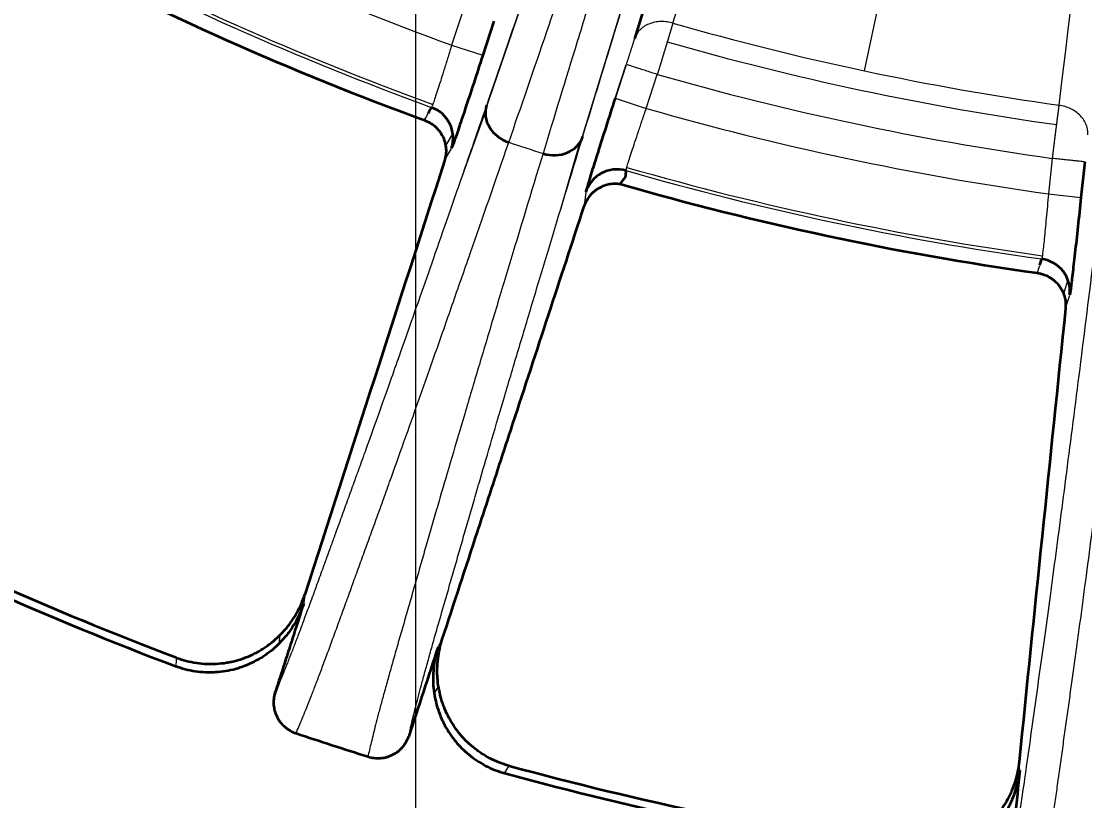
# Model space of a CAD drawing. Header units: millimetres. Extents: x 261 to 3841, y 268 to 4746.
# Drawn here: x 392.56 to 408.88, y 422.15 to 434.11 of the extents above; entities that cross this region are included whole.
import ezdxf
from ezdxf.lldxf.tags import DXFTag

# ---------------------------------------------------------------- set-up
doc = ezdxf.new("R2010")
doc.units = ezdxf.units.MM
doc.layers.add('20', color=7, linetype='Continuous', true_color=0xffffff)
doc.layers.add('dim', color=82, linetype='Continuous', lineweight=5)
doc.styles.add('TXT', font='txt.shx', dxfattribs={"bigfont": 'gbcbig.shx'})
tags = doc.linetypes.add('DASHED', pattern=[25.72, 12.86, -12.86]).pattern_tags.tags
tags[6:7] = [DXFTag(74, 4), DXFTag(75, 0), DXFTag(340, '0'), DXFTag(46, 0.0), DXFTag(50, 0.0), DXFTag(44, 0.0), DXFTag(45, 0.0)]
tags[4:5] = [DXFTag(74, 4), DXFTag(75, 0), DXFTag(340, '0'), DXFTag(46, 0.0), DXFTag(50, 0.0), DXFTag(44, 0.0), DXFTag(45, 0.0)]
doc.dimstyles.new('2-2', dxfattribs={"dimscale": 2, "dimtxt": 2.5, "dimasz": 2, "dimexe": 0.5, "dimexo": 0.5, "dimgap": 0.66, "dimtad": 0, "dimzin": 9, "dimdsep": 46, "dimtxsty": 'TXT', "dimblk": 'CLOSEDBLANK', "dimcen": 0.1, "dimclrd": 256, "dimclre": 256, "dimclrt": 7, "dimazin": 2, "dimtfac": 1, "dimtofl": 0, "dimtmove": 0, "dimatfit": 0, "dimldrblk": 'CLOSEDBLANK', "dimfxl": 0, "dimlwd": 0, "dimlwe": 0, "dimarcsym": 0})

# ---------------------------------------------------------------- blocks, each defined once
blk = doc.blocks.new('*D40')
at = {"layer": 'DEFPOINTS', "color": 0, "lineweight": 18, "transparency": 16777216}
for p in [(398.609, 461.191), (414.609, 446.191), (398.609, 391.941)]:
    blk.add_point(p, dxfattribs=at)
at = {"layer": 'dim', "lineweight": 0, "transparency": 16777216}
blk.add_line((398.609, 460.191), (398.609, 391.941), dxfattribs=at)
at = {"layer": 'dim', "color": 7, "lineweight": 18, "transparency": 16777216, "insert": (398.609, 387.608), "char_height": 5, "attachment_point": 5, "rotation": 90, "style": 'TXT'}
blk.add_mtext('16', dxfattribs=at)
blk = doc.blocks.new('_ClosedBlank')
at = {"color": 0, "linetype": 'ByBlock', "lineweight": -2}
for p, q in [((-1, 0.1667), (0, 0)), ((-1, 0.1667), (-1, -0.1667)), ((0, 0), (-1, -0.1667))]:
    blk.add_line(p, q, dxfattribs=at)

msp = doc.modelspace()

# ---------------------------------------------------------------- linework, layer by layer
at = {"layer": '20', "color": 7, "linetype": 'Continuous', "lineweight": 13}
for p, q in [((405.502, 433.348), (408.188, 445.985)), ((399.685, 432.746), (400.895, 436.272)), ((402.24, 435.835), (401.146, 432.271)), ((399.334, 434.264), (399.164, 433.743)), ((399.164, 433.743), (399.642, 433.588)), ((401.677, 432.932), (401.843, 433.444)), ((401.68, 432.926), (401.849, 433.447)), ((402.153, 432.772), (402.322, 433.293)), ((401.675, 432.927), (402.153, 432.772)), ((399.684, 432.732), (399.326, 431.74)), ((399.182, 432.39), (399.072, 432.196)), ((400.845, 431.247), (401.139, 432.259)), ((399.057, 431.972), (399.16, 432.156)), ((408.385, 432.004), (408.327, 431.46)), ((401.224, 431.486), (401.199, 431.276)), ((408.327, 431.46), (408.827, 431.407)), ((408.625, 430.14), (408.559, 429.928)), ((408.59, 429.705), (408.653, 429.906)), ((396.515, 424.559), (396.531, 424.69)), ((396.549, 424.031), (396.431, 423.703)), ((398.898, 423.786), (398.962, 423.901))]:
    msp.add_line(p, q, dxfattribs=at)
at = {"layer": '20', "color": 7, "linetype": 'Continuous', "lineweight": 35}
for p, q in [((399.812, 434.109), (399.642, 433.588)), ((408.884, 431.952), (408.827, 431.407))]:
    msp.add_line(p, q, dxfattribs=at)
at = {"layer": '20', "color": 7, "linetype": 'DASHED', "lineweight": 13}
for radius in [60.992, 60.991]:
    msp.add_circle((414.609, 476.191), radius, dxfattribs=at)
at = {"layer": '20', "color": 7, "linetype": 'Continuous', "lineweight": 13}
for radius in [60.489, 59.774, 59.271]:
    msp.add_circle((414.609, 476.191), radius, dxfattribs=at)
at = {"layer": '20', "color": 7, "linetype": 'Continuous', "lineweight": 35}
msp.add_circle((414.609, 476.191), 59.271, dxfattribs=at)
at = {"layer": '20', "color": 7, "linetype": 'Continuous', "lineweight": 13}
for radius, start, end in [(45.17, 241.9934, 250.0066), (46.123, 241.9455, 250.0545), (46.173, 241.9475, 250.0525), (43.799, 254.0337, 261.9663), (44.1, 254.0286, 261.9711), (44.622, 254.0179, 261.9821), (45.17, 253.9934, 262.0066), (46.291, 251.6576, 252.3423), (46.173, 253.9475, 262.0525), (46.123, 253.9455, 262.0545)]:
    msp.add_arc((414.609, 476.191), radius, start, end, dxfattribs=at)
at = {"layer": '20', "color": 7, "linetype": 'Continuous', "lineweight": 35}
for radius, start, end in [(46.395, 241.9073, 250.0075), (46.395, 253.9073, 262.0075), (55.453, 242.774, 249.226), (55.582, 242.7401, 249.2599), (60.978, 239.78793, 254.26236), (55.927, 251.4048, 252.5951), (55.582, 254.7401, 261.2599), (55.453, 254.774, 261.226)]:
    msp.add_arc((414.609, 476.191), radius, start, end, dxfattribs=at)
for centre, major_axis, ratio, start_param, end_param in [((398.685, 432.316), (0.438, -0.246), 0.998592, 0.198743, 1.735037), ((400.178, 432.666), (0.475, -0.164), 0.869513, 3.162797, 4.723083), ((400.7, 432.497), (-0.481, 0.146), 0.869513, 1.56011, 3.120388), ((401.702, 431.335), (0.499, -0.058), 0.998592, 1.406579, 2.94291), ((408.155, 429.964), (0.48, -0.15), 0.998592, 0.198743, 1.735037)]:
    msp.add_ellipse(centre, major_axis=major_axis, ratio=ratio, start_param=start_param, end_param=end_param, dxfattribs=at)
for points in [[(405.899, 446.579), (404.589, 442.333), (403.28, 438.087), (401.97, 433.841)], [(398.807, 432.699), (398.823, 432.729), (398.84, 432.758), (398.856, 432.787)], [(399.055, 431.968), (398.333, 429.73), (397.618, 427.511), (396.91, 425.312)], [(401.829, 431.718), (401.802, 431.683), (401.775, 431.648), (401.748, 431.613)], [(401.841, 431.818), (401.837, 431.784), (401.833, 431.751), (401.829, 431.718)], [(408.194, 430.364), (408.204, 430.397), (408.214, 430.429), (408.224, 430.461)], [(408.589, 429.701), (408.348, 427.361), (408.11, 425.042), (407.876, 422.744)], [(396.895, 425.181), (396.843, 425.019), (396.791, 424.858), (396.739, 424.697)], [(398.956, 424.511), (398.806, 424.051), (398.655, 423.593), (398.505, 423.135)], [(407.887, 422.613), (407.838, 422.131), (407.789, 421.651), (407.741, 421.172)]]:
    msp.add_open_spline(points, degree=3, dxfattribs=at)
at = {"layer": '20', "color": 7, "linetype": 'Continuous', "lineweight": 13}
for points in [[(402.561, 434.081), (403.829, 438.195), (405.097, 442.31), (406.365, 446.425)], [(410.033, 445.646), (409.518, 441.371), (409.002, 437.096), (408.487, 432.821)], [(398.749, 432.596), (398.767, 432.629), (398.786, 432.662), (398.804, 432.695)], [(408.159, 430.251), (408.17, 430.287), (408.182, 430.323), (408.193, 430.36)], [(394.94, 424.337), (394.935, 424.297), (394.93, 424.256), (394.926, 424.215)], [(399.982, 422.573), (400.002, 422.608), (400.022, 422.644), (400.042, 422.679)]]:
    msp.add_open_spline(points, degree=3, dxfattribs=at)
for points, knots in [([(400.908, 436.339), (400.693, 435.709), (400.274, 434.485), (399.888, 433.363), (399.702, 432.826)], [0, 0, 0, 0, 0.50011, 1, 1, 1, 1]), ([(400.041, 432.251), (400.228, 432.794), (400.424, 433.361), (400.728, 434.249), (400.832, 434.551), (400.99, 435.013), (401.043, 435.169), (401.15, 435.481), (401.203, 435.637), (401.257, 435.793)], [0, 0, 0, 0, 0.500626, 0.500626, 0.750939, 0.750939, 0.876095, 0.876095, 1, 1, 1, 1]), ([(401.179, 432.346), (401.345, 432.89), (401.692, 434.025), (402.072, 435.261), (402.268, 435.896)], [0, 0, 0, 0, 0.49989, 1, 1, 1, 1]), ([(401.666, 435.661), (401.617, 435.502), (401.568, 435.345), (401.471, 435.03), (401.423, 434.872), (401.279, 434.405), (401.185, 434.1), (400.91, 433.203), (400.734, 432.63), (400.567, 432.08)], [0, 0, 0, 0, 0.123905, 0.123905, 0.249061, 0.249061, 0.499374, 0.499374, 1, 1, 1, 1]), ([(402.561, 434.081), (402.532, 434.089), (402.503, 434.095), (402.442, 434.104), (402.41, 434.106), (402.346, 434.104), (402.314, 434.101), (402.252, 434.088), (402.222, 434.079), (402.164, 434.056), (402.138, 434.042), (402.089, 434.009), (402.067, 433.99), (402.029, 433.951), (402.013, 433.929), (401.988, 433.887), (401.978, 433.866), (401.971, 433.845)], [0, 0, 0, 0, 0.126107, 0.126107, 0.252215, 0.252215, 0.378322, 0.378322, 0.504429, 0.504429, 0.630537, 0.630537, 0.756644, 0.756644, 0.882752, 0.882752, 1, 1, 1, 1]), ([(402.561, 434.081), (402.56, 434.079), (402.559, 434.075), (402.557, 434.069), (402.555, 434.062), (402.553, 434.056), (402.551, 434.05), (402.549, 434.043), (402.547, 434.036), (402.545, 434.03), (402.543, 434.023), (402.541, 434.016), (402.539, 434.008), (402.537, 434.001), (402.535, 433.994), (402.532, 433.986), (402.53, 433.978), (402.528, 433.971), (402.525, 433.963), (402.523, 433.954), (402.52, 433.946), (402.518, 433.938), (402.515, 433.929), (402.513, 433.921), (402.51, 433.912), (402.507, 433.903), (402.505, 433.894), (402.502, 433.885), (402.499, 433.876), (402.496, 433.866), (402.493, 433.857), (402.491, 433.847), (402.488, 433.837), (402.485, 433.827), (402.482, 433.817), (402.478, 433.807), (402.475, 433.797), (402.472, 433.786), (402.469, 433.776), (402.466, 433.765), (402.463, 433.754), (402.459, 433.744), (402.456, 433.732), (402.453, 433.721), (402.449, 433.71), (402.446, 433.699), (402.442, 433.687), (402.439, 433.675), (402.435, 433.664), (402.431, 433.652), (402.428, 433.64), (402.424, 433.628), (402.42, 433.615), (402.417, 433.603), (402.413, 433.591), (402.409, 433.578), (402.405, 433.565), (402.401, 433.553), (402.397, 433.54), (402.394, 433.527), (402.39, 433.514), (402.386, 433.5), (402.382, 433.487), (402.377, 433.474), (402.373, 433.46), (402.369, 433.447), (402.365, 433.433), (402.361, 433.42), (402.357, 433.406), (402.353, 433.392), (402.348, 433.378), (402.344, 433.364), (402.34, 433.35), (402.335, 433.336), (402.331, 433.322), (402.327, 433.307), (402.324, 433.298), (402.322, 433.293)], [0, 0, 0, 0, 0.011136, 0.022331, 0.033585, 0.044899, 0.056273, 0.067705, 0.079197, 0.090749, 0.10236, 0.11403, 0.125759, 0.137548, 0.149397, 0.161305, 0.173272, 0.185298, 0.197384, 0.20953, 0.221734, 0.233999, 0.246322, 0.258705, 0.271147, 0.283649, 0.29621, 0.308831, 0.32151, 0.33425, 0.347048, 0.359907, 0.372824, 0.385801, 0.398837, 0.411933, 0.425088, 0.438302, 0.451576, 0.464909, 0.478302, 0.491754, 0.505266, 0.518836, 0.532467, 0.546156, 0.559905, 0.573714, 0.587582, 0.601509, 0.615496, 0.629542, 0.643647, 0.657812, 0.672036, 0.68632, 0.700663, 0.715066, 0.729527, 0.744049, 0.758629, 0.77327, 0.787969, 0.802728, 0.817546, 0.832424, 0.847361, 0.862358, 0.877414, 0.892529, 0.907704, 0.922938, 0.938232, 0.953585, 0.968997, 0.984469, 1, 1, 1, 1]), ([(399.164, 433.743), (399.146, 433.682), (399.127, 433.622), (399.09, 433.502), (399.072, 433.443), (399.037, 433.331), (399.02, 433.276), (398.987, 433.174), (398.972, 433.126), (398.943, 433.038), (398.93, 432.998), (398.907, 432.928), (398.897, 432.898), (398.88, 432.847), (398.872, 432.827), (398.863, 432.803), (398.861, 432.796), (398.858, 432.792)], [0, 0, 0, 0, 0.13013, 0.13013, 0.26026, 0.26026, 0.39039, 0.39039, 0.520519, 0.520519, 0.650649, 0.650649, 0.780779, 0.780779, 0.910909, 0.910909, 1, 1, 1, 1]), ([(402.322, 433.293), (402.291, 433.303), (402.26, 433.313), (402.199, 433.333), (402.169, 433.343), (402.112, 433.361), (402.084, 433.37), (402.033, 433.387), (402.008, 433.395), (401.964, 433.409), (401.944, 433.416), (401.909, 433.427), (401.894, 433.432), (401.87, 433.44), (401.861, 433.443), (401.852, 433.446), (401.851, 433.446), (401.849, 433.447)], [0, 0, 0, 0, 0.136465, 0.136465, 0.272931, 0.272931, 0.409396, 0.409396, 0.545861, 0.545861, 0.682326, 0.682326, 0.818792, 0.818792, 0.955257, 0.955257, 1, 1, 1, 1]), ([(399.696, 432.807), (399.594, 432.514), (399.499, 432.237), (399.316, 431.71), (399.229, 431.459), (398.981, 430.749), (398.836, 430.333), (398.641, 429.778), (398.58, 429.604), (398.465, 429.279), (398.412, 429.126), (398.261, 428.7), (398.174, 428.455), (398.023, 428.032), (397.96, 427.855), (397.853, 427.557), (397.81, 427.437), (397.742, 427.248), (397.717, 427.179), (397.692, 427.11), (397.686, 427.093), (397.68, 427.076), (397.678, 427.07), (397.676, 427.066), (397.676, 427.065), (397.676, 427.065), (397.676, 427.065), (397.676, 427.065), (397.676, 427.065), (397.676, 427.065), (397.676, 427.065), (397.676, 427.065), (397.676, 427.065), (397.676, 427.065), (397.676, 427.065), (397.676, 427.065), (397.676, 427.065), (397.676, 427.065), (397.643, 426.974), (397.611, 426.885), (397.547, 426.709), (397.515, 426.622), (397.467, 426.49), (397.451, 426.446), (397.419, 426.357), (397.399, 426.301), (397.376, 426.24), (397.37, 426.222), (397.367, 426.216), (397.367, 426.215), (397.367, 426.214), (397.367, 426.214), (397.367, 426.214), (397.367, 426.214), (397.367, 426.214), (397.367, 426.213), (397.364, 426.206), (397.356, 426.184), (397.341, 426.144), (397.337, 426.13), (397.331, 426.114), (397.329, 426.108), (397.328, 426.107), (397.328, 426.107), (397.328, 426.107), (397.328, 426.107), (397.328, 426.106), (397.327, 426.105), (397.326, 426.102), (397.32, 426.085), (397.31, 426.057), (397.3, 426.03), (397.294, 426.013), (397.292, 426.006), (397.29, 426.003), (397.29, 426.001), (397.289, 426), (397.289, 426), (397.289, 425.999), (397.289, 425.999), (397.277, 425.965), (397.262, 425.925), (397.236, 425.853), (397.227, 425.828), (397.216, 425.798), (397.214, 425.793), (397.212, 425.787), (397.211, 425.785), (397.211, 425.785), (397.211, 425.784), (397.211, 425.783), (397.208, 425.776), (397.202, 425.759), (397.164, 425.654), (397.128, 425.555), (397.089, 425.448), (397.077, 425.416), (397.065, 425.384), (397.061, 425.371), (397.06, 425.369), (397.06, 425.368), (397.06, 425.368), (397.06, 425.368), (397.059, 425.367), (397.058, 425.364), (397.055, 425.354), (397.034, 425.297), (397.015, 425.245), (396.967, 425.115), (396.938, 425.037), (396.899, 424.933), (396.881, 424.883), (396.864, 424.837), (396.857, 424.819), (396.856, 424.817), (396.856, 424.816), (396.856, 424.815), (396.855, 424.815), (396.855, 424.814), (396.853, 424.809), (396.849, 424.796), (396.819, 424.718), (396.792, 424.647), (396.746, 424.526), (396.724, 424.468), (396.699, 424.405), (396.695, 424.395), (396.691, 424.384), (396.69, 424.38), (396.689, 424.379), (396.689, 424.379), (396.689, 424.379), (396.689, 424.377), (396.687, 424.374), (396.68, 424.355), (396.673, 424.338), (396.655, 424.293), (396.645, 424.266), (396.614, 424.189), (396.597, 424.146), (396.574, 424.091), (396.567, 424.074), (396.56, 424.056), (396.559, 424.054), (396.558, 424.051), (396.557, 424.049), (396.557, 424.049), (396.557, 424.049), (396.557, 424.049), (396.557, 424.049), (396.556, 424.048), (396.554, 424.042), (396.548, 424.027), (396.511, 423.938), (396.479, 423.865), (396.454, 423.807)], [0, 0, 0, 0, 0.000949, 0.000949, 0.001913, 0.001913, 0.003842, 0.003842, 0.004807, 0.004807, 0.005772, 0.005772, 0.007701, 0.007701, 0.00963, 0.00963, 0.011559, 0.011559, 0.013488, 0.013488, 0.014452, 0.014452, 0.014935, 0.015176, 0.015296, 0.015357, 0.015387, 0.015402, 0.015409, 0.015409, 0.015417, 0.015424, 0.015432, 0.01544, 0.015447, 0.015455, 0.015455, 0.015462, 0.015462, 0.077193, 0.077193, 0.138923, 0.138923, 0.169788, 0.169788, 0.200654, 0.20837, 0.212228, 0.212711, 0.212952, 0.212952, 0.213012, 0.213012, 0.213072, 0.213193, 0.214157, 0.216086, 0.231519, 0.231519, 0.235377, 0.237306, 0.237547, 0.237668, 0.237668, 0.237698, 0.237698, 0.237728, 0.237789, 0.238271, 0.239235, 0.246952, 0.254668, 0.258526, 0.260455, 0.26142, 0.261902, 0.262143, 0.262264, 0.262264, 0.262384, 0.262384, 0.29325, 0.29325, 0.308682, 0.308682, 0.310611, 0.311576, 0.311576, 0.311817, 0.311817, 0.312058, 0.31254, 0.316398, 0.324115, 0.385845, 0.385845, 0.401278, 0.408994, 0.409959, 0.410441, 0.410441, 0.410562, 0.410562, 0.410682, 0.410923, 0.412852, 0.416711, 0.447576, 0.447576, 0.509306, 0.509306, 0.540172, 0.555604, 0.557533, 0.558498, 0.558498, 0.558739, 0.558739, 0.55898, 0.559462, 0.563321, 0.571037, 0.632767, 0.632767, 0.694498, 0.694498, 0.702214, 0.706072, 0.706555, 0.706796, 0.706796, 0.707037, 0.707037, 0.708002, 0.709931, 0.725363, 0.725363, 0.756229, 0.756229, 0.817959, 0.817959, 0.848824, 0.848824, 0.852682, 0.854612, 0.854853, 0.854973, 0.854973, 0.855094, 0.855094, 0.855576, 0.856541, 0.864257, 0.87969, 1, 1, 1, 1]), ([(401.842, 431.823), (401.842, 431.827), (401.844, 431.835), (401.851, 431.86), (401.857, 431.88), (401.873, 431.931), (401.882, 431.961), (401.905, 432.032), (401.918, 432.072), (401.946, 432.159), (401.962, 432.207), (401.996, 432.309), (402.014, 432.363), (402.052, 432.475), (402.071, 432.533), (402.112, 432.652), (402.132, 432.712), (402.153, 432.772)], [0, 0, 0, 0, 0.089044, 0.089044, 0.219181, 0.219181, 0.349317, 0.349317, 0.479454, 0.479454, 0.60959, 0.60959, 0.739727, 0.739727, 0.869863, 0.869863, 1, 1, 1, 1]), ([(408.487, 432.821), (408.487, 432.819), (408.487, 432.815), (408.486, 432.809), (408.485, 432.803), (408.484, 432.796), (408.483, 432.79), (408.482, 432.783), (408.482, 432.776), (408.481, 432.769), (408.48, 432.762), (408.479, 432.755), (408.478, 432.748), (408.477, 432.741), (408.476, 432.733), (408.475, 432.725), (408.474, 432.717), (408.473, 432.71), (408.472, 432.701), (408.471, 432.693), (408.47, 432.685), (408.469, 432.676), (408.467, 432.668), (408.466, 432.659), (408.465, 432.65), (408.464, 432.641), (408.463, 432.632), (408.462, 432.622), (408.46, 432.613), (408.459, 432.603), (408.458, 432.593), (408.457, 432.583), (408.455, 432.573), (408.454, 432.563), (408.453, 432.553), (408.451, 432.542), (408.45, 432.532), (408.449, 432.521), (408.447, 432.51), (408.446, 432.499), (408.445, 432.488), (408.443, 432.477), (408.442, 432.465), (408.44, 432.453), (408.439, 432.442), (408.437, 432.43), (408.436, 432.418), (408.434, 432.406), (408.433, 432.394), (408.431, 432.381), (408.43, 432.369), (408.428, 432.356), (408.426, 432.343), (408.425, 432.33), (408.423, 432.317), (408.422, 432.304), (408.42, 432.291), (408.418, 432.278), (408.417, 432.264), (408.415, 432.251), (408.413, 432.237), (408.412, 432.223), (408.41, 432.209), (408.408, 432.195), (408.406, 432.181), (408.405, 432.167), (408.403, 432.153), (408.401, 432.138), (408.399, 432.124), (408.397, 432.109), (408.396, 432.094), (408.394, 432.079), (408.392, 432.065), (408.39, 432.05), (408.388, 432.035), (408.386, 432.02), (408.385, 432.01), (408.385, 432.004)], [0, 0, 0, 0, 0.010833, 0.021734, 0.032703, 0.043739, 0.054842, 0.066013, 0.077252, 0.088558, 0.099931, 0.111373, 0.122881, 0.134458, 0.146101, 0.157813, 0.169592, 0.181438, 0.193352, 0.205334, 0.217383, 0.2295, 0.241684, 0.253936, 0.266255, 0.278642, 0.291097, 0.303619, 0.316209, 0.328866, 0.341591, 0.354383, 0.367243, 0.380171, 0.393166, 0.406229, 0.419359, 0.432557, 0.445822, 0.459155, 0.472556, 0.486024, 0.49956, 0.513164, 0.526835, 0.540573, 0.55438, 0.568253, 0.582195, 0.596204, 0.61028, 0.624425, 0.638636, 0.652916, 0.667263, 0.681678, 0.69616, 0.71071, 0.725327, 0.740012, 0.754765, 0.769585, 0.784473, 0.799428, 0.814451, 0.829542, 0.8447, 0.859926, 0.875219, 0.89058, 0.906009, 0.921505, 0.937069, 0.9527, 0.968399, 0.984166, 1, 1, 1, 1]), ([(408.93, 432.366), (408.932, 432.391), (408.931, 432.416), (408.924, 432.467), (408.918, 432.493), (408.898, 432.544), (408.886, 432.569), (408.855, 432.617), (408.837, 432.639), (408.797, 432.682), (408.774, 432.701), (408.724, 432.737), (408.698, 432.753), (408.641, 432.78), (408.612, 432.792), (408.551, 432.81), (408.519, 432.817), (408.487, 432.821)], [0, 0, 0, 0, 0.118013, 0.118013, 0.244011, 0.244011, 0.370009, 0.370009, 0.496007, 0.496007, 0.622006, 0.622006, 0.748004, 0.748004, 0.874002, 0.874002, 1, 1, 1, 1]), ([(396.774, 423.183), (396.801, 423.244), (396.83, 423.311), (396.894, 423.464), (396.928, 423.549), (396.986, 423.695), (397.007, 423.746), (397.049, 423.856), (397.071, 423.914), (397.118, 424.037), (397.143, 424.103), (397.195, 424.24), (397.222, 424.312), (397.278, 424.464), (397.307, 424.543), (397.367, 424.706), (397.398, 424.79), (397.46, 424.963), (397.492, 425.051), (397.557, 425.228), (397.589, 425.317), (397.654, 425.496), (397.686, 425.586), (397.735, 425.719), (397.751, 425.763), (397.783, 425.851), (397.798, 425.895), (397.846, 426.026), (397.878, 426.113), (397.942, 426.289), (397.974, 426.379), (398.04, 426.561), (398.074, 426.654), (398.142, 426.844), (398.177, 426.941), (398.283, 427.237), (398.357, 427.442), (398.508, 427.867), (398.586, 428.086), (398.746, 428.54), (398.829, 428.774), (398.998, 429.255), (399.085, 429.503), (399.263, 430.012), (399.355, 430.275), (399.637, 431.084), (399.834, 431.653), (400.041, 432.251)], [0, 0, 0, 0, 0.0625, 0.0625, 0.125, 0.125, 0.15625, 0.15625, 0.1875, 0.1875, 0.21875, 0.21875, 0.25, 0.25, 0.28125, 0.28125, 0.3125, 0.3125, 0.34375, 0.34375, 0.375, 0.375, 0.40625, 0.40625, 0.421875, 0.421875, 0.4375, 0.4375, 0.46875, 0.46875, 0.5, 0.5, 0.53125, 0.53125, 0.5625, 0.5625, 0.625, 0.625, 0.6875, 0.6875, 0.75, 0.75, 0.8125, 0.8125, 0.875, 0.875, 1, 1, 1, 1]), ([(398.505, 423.135), (398.519, 423.199), (398.534, 423.27), (398.572, 423.428), (398.594, 423.516), (398.644, 423.715), (398.674, 423.826), (398.724, 424.014), (398.742, 424.08), (398.781, 424.219), (398.801, 424.292), (398.844, 424.445), (398.866, 424.525), (398.913, 424.69), (398.938, 424.776), (398.988, 424.951), (399.014, 425.04), (399.066, 425.221), (399.092, 425.313), (399.145, 425.496), (399.171, 425.588), (399.224, 425.771), (399.25, 425.861), (399.302, 426.041), (399.327, 426.131), (399.379, 426.311), (399.405, 426.401), (399.459, 426.587), (399.486, 426.681), (399.542, 426.874), (399.571, 426.973), (399.659, 427.273), (399.719, 427.481), (399.846, 427.911), (399.912, 428.134), (400.048, 428.593), (400.118, 428.83), (400.264, 429.317), (400.339, 429.567), (400.493, 430.082), (400.573, 430.347), (400.819, 431.162), (400.993, 431.735), (401.176, 432.336)], [0, 0, 0, 0, 0.062521, 0.062521, 0.125043, 0.125043, 0.187564, 0.187564, 0.218825, 0.218825, 0.250086, 0.250086, 0.281347, 0.281347, 0.312607, 0.312607, 0.343868, 0.343868, 0.375129, 0.375129, 0.40639, 0.40639, 0.43765, 0.43765, 0.468911, 0.468911, 0.500172, 0.500172, 0.531433, 0.531433, 0.562693, 0.562693, 0.625215, 0.625215, 0.687736, 0.687736, 0.750258, 0.750258, 0.812779, 0.812779, 0.875301, 0.875301, 1, 1, 1, 1]), ([(400.567, 432.08), (400.383, 431.474), (400.208, 430.898), (399.96, 430.078), (399.88, 429.812), (399.725, 429.295), (399.65, 429.043), (399.504, 428.554), (399.433, 428.317), (399.296, 427.855), (399.23, 427.632), (399.103, 427.2), (399.042, 426.991), (398.954, 426.689), (398.925, 426.59), (398.869, 426.396), (398.841, 426.301), (398.801, 426.161), (398.787, 426.115), (398.761, 426.023), (398.748, 425.978), (398.709, 425.843), (398.684, 425.754), (398.632, 425.575), (398.606, 425.485), (398.554, 425.304), (398.528, 425.212), (398.475, 425.029), (398.449, 424.938), (398.397, 424.757), (398.371, 424.667), (398.32, 424.491), (398.296, 424.404), (398.248, 424.237), (398.225, 424.156), (398.182, 424.001), (398.161, 423.926), (398.122, 423.785), (398.103, 423.717), (398.069, 423.59), (398.053, 423.53), (398.023, 423.416), (398.009, 423.362), (397.97, 423.211), (397.948, 423.121), (397.91, 422.96), (397.893, 422.889), (397.879, 422.824)], [0, 0, 0, 0, 0.125, 0.125, 0.1875, 0.1875, 0.25, 0.25, 0.3125, 0.3125, 0.375, 0.375, 0.4375, 0.4375, 0.46875, 0.46875, 0.5, 0.5, 0.515625, 0.515625, 0.53125, 0.53125, 0.5625, 0.5625, 0.59375, 0.59375, 0.625, 0.625, 0.65625, 0.65625, 0.6875, 0.6875, 0.71875, 0.71875, 0.75, 0.75, 0.78125, 0.78125, 0.8125, 0.8125, 0.84375, 0.84375, 0.875, 0.875, 0.9375, 0.9375, 1, 1, 1, 1]), ([(408.879, 431.952), (408.878, 431.953), (408.876, 431.953), (408.867, 431.954), (408.857, 431.955), (408.832, 431.957), (408.816, 431.959), (408.78, 431.963), (408.759, 431.965), (408.713, 431.97), (408.688, 431.973), (408.633, 431.978), (408.605, 431.981), (408.545, 431.988), (408.513, 431.991), (408.449, 431.998), (408.417, 432.001), (408.385, 432.004)], [0, 0, 0, 0, 0.044747, 0.044747, 0.181212, 0.181212, 0.317676, 0.317676, 0.454141, 0.454141, 0.590606, 0.590606, 0.727071, 0.727071, 0.863535, 0.863535, 1, 1, 1, 1]), ([(408.327, 431.46), (408.322, 431.396), (408.316, 431.333), (408.305, 431.208), (408.299, 431.147), (408.288, 431.03), (408.283, 430.973), (408.272, 430.866), (408.267, 430.816), (408.258, 430.724), (408.253, 430.683), (408.245, 430.609), (408.241, 430.577), (408.235, 430.524), (408.232, 430.503), (408.228, 430.478), (408.227, 430.47), (408.226, 430.466)], [0, 0, 0, 0, 0.13013, 0.13013, 0.26026, 0.26026, 0.39039, 0.39039, 0.520519, 0.520519, 0.650649, 0.650649, 0.780779, 0.780779, 0.910909, 0.910909, 1, 1, 1, 1]), ([(409.043, 430.664), (408.965, 430.04), (408.817, 428.851), (408.612, 427.254), (408.456, 426.065), (408.341, 425.207), (408.259, 424.61), (408.182, 424.061), (408.103, 423.495), (408.024, 422.929), (407.926, 422.241), (407.826, 421.607), (407.767, 421.3), (407.741, 421.172)], [0, 0, 0, 0, 0.124699, 0.249742, 0.374785, 0.437307, 0.499828, 0.56235, 0.624871, 0.687393, 0.749914, 0.874957, 1, 1, 1, 1]), ([(408.185, 420.633), (408.199, 420.698), (408.213, 420.77), (408.243, 420.933), (408.26, 421.023), (408.286, 421.178), (408.295, 421.233), (408.314, 421.349), (408.324, 421.41), (408.344, 421.541), (408.355, 421.609), (408.376, 421.755), (408.388, 421.831), (408.411, 421.991), (408.423, 422.074), (408.448, 422.246), (408.46, 422.335), (408.486, 422.517), (408.499, 422.609), (408.525, 422.796), (408.538, 422.891), (408.564, 423.079), (408.577, 423.173), (408.597, 423.314), (408.603, 423.36), (408.616, 423.453), (408.623, 423.499), (408.642, 423.637), (408.655, 423.729), (408.681, 423.915), (408.694, 424.009), (408.721, 424.201), (408.734, 424.299), (408.762, 424.499), (408.776, 424.601), (408.818, 424.913), (408.847, 425.128), (408.907, 425.575), (408.937, 425.806), (409, 426.283), (409.032, 426.529), (409.098, 427.035), (409.131, 427.295), (409.2, 427.831), (409.235, 428.107), (409.342, 428.956), (409.417, 429.554), (409.495, 430.183)], [0, 0, 0, 0, 0.0625, 0.0625, 0.125, 0.125, 0.15625, 0.15625, 0.1875, 0.1875, 0.21875, 0.21875, 0.25, 0.25, 0.28125, 0.28125, 0.3125, 0.3125, 0.34375, 0.34375, 0.375, 0.375, 0.40625, 0.40625, 0.421875, 0.421875, 0.4375, 0.4375, 0.46875, 0.46875, 0.5, 0.5, 0.53125, 0.53125, 0.5625, 0.5625, 0.625, 0.625, 0.6875, 0.6875, 0.75, 0.75, 0.8125, 0.8125, 0.875, 0.875, 1, 1, 1, 1]), ([(396.91, 425.307), (396.906, 425.274), (396.902, 425.24), (396.897, 425.2), (396.896, 425.193), (396.895, 425.186)], [0, 0, 0, 0, 0.823013, 0.823013, 1, 1, 1, 1]), ([(399.018, 424.622), (399.004, 424.595), (398.989, 424.569), (398.969, 424.534), (398.964, 424.525), (398.959, 424.515)], [0, 0, 0, 0, 0.742502, 0.742502, 1, 1, 1, 1]), ([(407.887, 422.618), (407.886, 422.625), (407.886, 422.632), (407.882, 422.672), (407.879, 422.706), (407.876, 422.739)], [0, 0, 0, 0, 0.176986, 0.176986, 1, 1, 1, 1])]:
    msp.add_open_spline(points, degree=3, knots=knots, dxfattribs=at)
msp.add_rational_spline([(401.968, 433.836), (401.94, 433.745), (401.896, 433.607), (401.846, 433.453)], [1.23378223058, 1.14670017889, 1.14741439505, 1.23592487908], degree=3, dxfattribs=at)
at = {"layer": '20', "color": 7, "linetype": 'Continuous', "lineweight": 35}
for points, knots in [([(399.642, 433.588), (399.594, 433.439), (399.501, 433.155), (399.37, 432.757), (399.263, 432.438), (399.189, 432.225), (399.167, 432.168), (399.163, 432.16)], [0, 0, 0, 0, 0.199969, 0.399976, 0.599984, 0.799992, 1, 1, 1, 1]), ([(401.675, 432.927), (401.626, 432.777), (401.534, 432.492), (401.407, 432.094), (401.307, 431.776), (401.242, 431.56), (401.225, 431.499), (401.224, 431.491)], [0, 0, 0, 0, 0.199973, 0.39998, 0.599987, 0.799993, 1, 1, 1, 1]), ([(398.746, 432.591), (398.761, 432.586), (398.776, 432.58), (398.805, 432.566), (398.82, 432.558), (398.862, 432.533), (398.888, 432.514), (398.923, 432.482), (398.935, 432.47), (398.957, 432.446), (398.967, 432.434), (398.996, 432.395), (399.013, 432.368), (399.034, 432.325), (399.041, 432.31), (399.052, 432.28), (399.057, 432.265), (399.069, 432.219), (399.075, 432.188), (399.078, 432.14), (399.079, 432.124), (399.078, 432.092), (399.077, 432.076), (399.071, 432.029), (399.064, 431.998), (399.055, 431.968)], [0, 0, 0, 0, 0.0625, 0.0625, 0.125, 0.125, 0.25, 0.25, 0.3125, 0.3125, 0.375, 0.375, 0.5, 0.5, 0.5625, 0.5625, 0.625, 0.625, 0.75, 0.75, 0.8125, 0.8125, 0.875, 0.875, 1, 1, 1, 1]), ([(401.748, 431.609), (401.733, 431.611), (401.718, 431.612), (401.689, 431.614), (401.674, 431.614), (401.63, 431.613), (401.601, 431.61), (401.558, 431.601), (401.543, 431.597), (401.515, 431.589), (401.501, 431.584), (401.461, 431.568), (401.435, 431.555), (401.397, 431.532), (401.385, 431.523), (401.362, 431.506), (401.351, 431.497), (401.329, 431.477), (401.318, 431.467), (401.298, 431.446), (401.289, 431.435), (401.262, 431.401), (401.246, 431.377), (401.226, 431.338), (401.22, 431.325), (401.208, 431.299), (401.203, 431.285), (401.199, 431.271)], [0, 0, 0, 0, 0.0625, 0.0625, 0.125, 0.125, 0.25, 0.25, 0.3125, 0.3125, 0.375, 0.375, 0.5, 0.5, 0.5625, 0.5625, 0.625, 0.625, 0.6875, 0.6875, 0.75, 0.75, 0.875, 0.875, 0.9375, 0.9375, 1, 1, 1, 1]), ([(408.827, 431.407), (408.811, 431.251), (408.779, 430.955), (408.733, 430.538), (408.694, 430.204), (408.667, 429.98), (408.657, 429.919), (408.655, 429.911)], [0, 0, 0, 0, 0.199969, 0.399976, 0.599984, 0.799992, 1, 1, 1, 1]), ([(399.021, 424.626), (399.2, 425.174), (399.426, 425.861), (399.652, 426.551), (399.743, 426.828), (399.788, 426.966), (399.924, 427.381), (400.015, 427.658), (400.469, 429.044), (400.834, 430.156), (401.199, 431.271)], [0, 0, 0, 0, 0.25, 0.3125, 0.3125, 0.375, 0.375, 0.5, 0.5, 1, 1, 1, 1]), ([(408.158, 430.246), (408.174, 430.244), (408.189, 430.241), (408.221, 430.233), (408.237, 430.229), (408.283, 430.213), (408.312, 430.2), (408.354, 430.176), (408.367, 430.167), (408.394, 430.148), (408.407, 430.138), (408.443, 430.107), (408.465, 430.083), (408.495, 430.046), (408.504, 430.033), (408.521, 430.005), (408.529, 429.992), (408.551, 429.949), (408.563, 429.92), (408.576, 429.874), (408.58, 429.858), (408.586, 429.827), (408.588, 429.811), (408.592, 429.764), (408.592, 429.732), (408.589, 429.701)], [0, 0, 0, 0, 0.0625, 0.0625, 0.125, 0.125, 0.25, 0.25, 0.3125, 0.3125, 0.375, 0.375, 0.5, 0.5, 0.5625, 0.5625, 0.625, 0.625, 0.75, 0.75, 0.8125, 0.8125, 0.875, 0.875, 1, 1, 1, 1]), ([(396.895, 425.181), (396.864, 425.084), (396.824, 424.992), (396.751, 424.861), (396.725, 424.818), (396.682, 424.756), (396.667, 424.735), (396.636, 424.695), (396.621, 424.675), (396.539, 424.579), (396.467, 424.508), (396.368, 424.429), (396.348, 424.414), (396.307, 424.384), (396.285, 424.37), (396.221, 424.328), (396.133, 424.277), (396.04, 424.235), (395.968, 424.207), (395.944, 424.199), (395.895, 424.182), (395.87, 424.175), (395.745, 424.14), (395.643, 424.124), (395.514, 424.116), (395.488, 424.115), (395.436, 424.114), (395.41, 424.115), (395.331, 424.118), (395.279, 424.123), (395.125, 424.147), (395.024, 424.173), (394.925, 424.21)], [0, 0, 0, 0, 0.125, 0.125, 0.1875, 0.1875, 0.21875, 0.21875, 0.25, 0.25, 0.375, 0.375, 0.40625, 0.40625, 0.4375, 0.4375, 0.5, 0.5625, 0.5625, 0.59375, 0.59375, 0.625, 0.625, 0.75, 0.75, 0.78125, 0.78125, 0.8125, 0.8125, 0.875, 0.875, 1, 1, 1, 1]), ([(394.94, 424.342), (395.039, 424.305), (395.14, 424.278), (395.297, 424.255), (395.349, 424.25), (395.452, 424.245), (395.556, 424.246), (395.658, 424.258), (395.735, 424.27), (395.761, 424.275), (395.812, 424.287), (395.837, 424.293), (395.961, 424.327), (396.056, 424.364), (396.169, 424.422), (396.192, 424.434), (396.236, 424.46), (396.258, 424.473), (396.323, 424.515), (396.364, 424.544), (396.482, 424.639), (396.555, 424.709), (396.636, 424.806), (396.652, 424.826), (396.683, 424.866), (396.698, 424.887), (396.74, 424.949), (396.767, 424.992), (396.839, 425.123), (396.879, 425.215), (396.91, 425.312)], [0, 0, 0, 0, 0.125, 0.125, 0.1875, 0.1875, 0.25, 0.3125, 0.3125, 0.34375, 0.34375, 0.375, 0.375, 0.5, 0.5, 0.53125, 0.53125, 0.5625, 0.5625, 0.625, 0.625, 0.75, 0.75, 0.78125, 0.78125, 0.8125, 0.8125, 0.875, 0.875, 1, 1, 1, 1]), ([(396.739, 424.697), (396.723, 424.647), (396.691, 424.548), (396.644, 424.4), (396.596, 424.251), (396.548, 424.102), (396.5, 423.952), (396.468, 423.852), (396.452, 423.802)], [0, 0, 0, 0, 0.165481, 0.331436, 0.497865, 0.664769, 0.832147, 1, 1, 1, 1]), ([(400.045, 422.684), (399.943, 422.711), (399.846, 422.749), (399.708, 422.821), (399.663, 422.847), (399.597, 422.891), (399.576, 422.906), (399.534, 422.936), (399.513, 422.952), (399.413, 423.035), (399.341, 423.108), (399.26, 423.209), (399.244, 423.23), (399.214, 423.272), (399.199, 423.293), (399.158, 423.358), (399.107, 423.446), (399.065, 423.539), (399.038, 423.61), (399.029, 423.635), (399.013, 423.683), (399.005, 423.708), (398.972, 423.83), (398.955, 423.929), (398.945, 424.055), (398.944, 424.08), (398.943, 424.131), (398.943, 424.156), (398.945, 424.232), (398.949, 424.282), (398.967, 424.432), (398.989, 424.53), (399.021, 424.626)], [0, 0, 0, 0, 0.125, 0.125, 0.1875, 0.1875, 0.21875, 0.21875, 0.25, 0.25, 0.375, 0.375, 0.40625, 0.40625, 0.4375, 0.4375, 0.5, 0.5625, 0.5625, 0.59375, 0.59375, 0.625, 0.625, 0.75, 0.75, 0.78125, 0.78125, 0.8125, 0.8125, 0.875, 0.875, 1, 1, 1, 1]), ([(398.956, 424.511), (398.925, 424.415), (398.903, 424.317), (398.885, 424.168), (398.881, 424.118), (398.879, 424.043), (398.879, 424.017), (398.88, 423.967), (398.881, 423.941), (398.89, 423.815), (398.907, 423.716), (398.947, 423.57), (398.963, 423.522), (398.99, 423.45), (399, 423.426), (399.021, 423.38), (399.032, 423.356), (399.09, 423.243), (399.145, 423.157), (399.225, 423.056), (399.242, 423.036), (399.276, 422.998), (399.294, 422.978), (399.348, 422.923), (399.387, 422.888), (399.506, 422.789), (399.593, 422.732), (399.78, 422.634), (399.878, 422.596), (399.979, 422.568)], [0, 0, 0, 0, 0.125, 0.125, 0.1875, 0.1875, 0.21875, 0.21875, 0.25, 0.25, 0.375, 0.375, 0.4375, 0.4375, 0.46875, 0.46875, 0.5, 0.5, 0.625, 0.625, 0.65625, 0.65625, 0.6875, 0.6875, 0.75, 0.75, 0.875, 0.875, 1, 1, 1, 1]), ([(396.452, 423.802), (396.442, 423.772), (396.435, 423.741), (396.43, 423.694), (396.429, 423.678), (396.429, 423.646), (396.43, 423.614), (396.434, 423.583), (396.44, 423.552), (396.443, 423.536), (396.457, 423.49), (396.469, 423.46), (396.491, 423.417), (396.499, 423.403), (396.512, 423.383), (396.517, 423.376), (396.526, 423.363), (396.531, 423.356), (396.556, 423.324), (396.579, 423.301), (396.616, 423.269), (396.629, 423.259), (396.656, 423.24), (396.67, 423.231), (396.713, 423.207), (396.743, 423.193), (396.774, 423.183)], [0, 0, 0, 0, 0.125, 0.125, 0.1875, 0.1875, 0.25, 0.3125, 0.3125, 0.375, 0.375, 0.5, 0.5, 0.5625, 0.5625, 0.59375, 0.59375, 0.625, 0.625, 0.75, 0.75, 0.8125, 0.8125, 0.875, 0.875, 1, 1, 1, 1]), ([(397.879, 422.824), (397.911, 422.814), (397.943, 422.807), (397.992, 422.802), (398.009, 422.8), (398.042, 422.8), (398.058, 422.8), (398.107, 422.804), (398.139, 422.81), (398.178, 422.821), (398.186, 422.823), (398.202, 422.829), (398.209, 422.831), (398.232, 422.84), (398.247, 422.847), (398.29, 422.868), (398.317, 422.885), (398.355, 422.915), (398.367, 422.926), (398.39, 422.947), (398.412, 422.97), (398.432, 422.995), (398.45, 423.021), (398.458, 423.035), (398.482, 423.076), (398.495, 423.105), (398.505, 423.135)], [0, 0, 0, 0, 0.125, 0.125, 0.1875, 0.1875, 0.25, 0.25, 0.375, 0.375, 0.40625, 0.40625, 0.4375, 0.4375, 0.5, 0.5, 0.625, 0.625, 0.6875, 0.6875, 0.75, 0.8125, 0.8125, 0.875, 0.875, 1, 1, 1, 1]), ([(407.876, 422.744), (407.865, 422.643), (407.845, 422.545), (407.802, 422.401), (407.785, 422.354), (407.756, 422.284), (407.745, 422.261), (407.724, 422.215), (407.712, 422.192), (407.653, 422.081), (407.597, 421.997), (407.5, 421.88), (407.466, 421.842), (407.412, 421.788), (407.393, 421.77), (407.355, 421.736), (407.336, 421.719), (407.237, 421.639), (407.151, 421.583), (407.037, 421.524), (407.014, 421.513), (406.967, 421.491), (406.942, 421.481), (406.87, 421.453), (406.772, 421.42), (406.671, 421.398), (406.569, 421.38), (406.517, 421.375), (406.359, 421.365), (406.254, 421.37), (406.15, 421.386)], [0, 0, 0, 0, 0.125, 0.125, 0.1875, 0.1875, 0.21875, 0.21875, 0.25, 0.25, 0.375, 0.375, 0.4375, 0.4375, 0.46875, 0.46875, 0.5, 0.5, 0.625, 0.625, 0.65625, 0.65625, 0.6875, 0.6875, 0.75, 0.8125, 0.8125, 0.875, 0.875, 1, 1, 1, 1]), ([(406.163, 421.254), (406.267, 421.238), (406.371, 421.233), (406.527, 421.242), (406.579, 421.248), (406.656, 421.261), (406.682, 421.266), (406.733, 421.277), (406.758, 421.284), (406.883, 421.318), (406.979, 421.356), (407.094, 421.416), (407.117, 421.428), (407.162, 421.454), (407.183, 421.468), (407.248, 421.51), (407.33, 421.57), (407.406, 421.638), (407.46, 421.692), (407.478, 421.711), (407.512, 421.749), (407.529, 421.768), (407.609, 421.866), (407.665, 421.95), (407.724, 422.061), (407.736, 422.084), (407.757, 422.129), (407.768, 422.153), (407.797, 422.223), (407.814, 422.27), (407.857, 422.414), (407.877, 422.512), (407.887, 422.613)], [0, 0, 0, 0, 0.125, 0.125, 0.1875, 0.1875, 0.21875, 0.21875, 0.25, 0.25, 0.375, 0.375, 0.40625, 0.40625, 0.4375, 0.4375, 0.5, 0.5625, 0.5625, 0.59375, 0.59375, 0.625, 0.625, 0.75, 0.75, 0.78125, 0.78125, 0.8125, 0.8125, 0.875, 0.875, 1, 1, 1, 1])]:
    msp.add_open_spline(points, degree=3, knots=knots, dxfattribs=at)

# ---------------------------------------------------------------- dimensions: what is measured, and where the dimension line sits
at = {"layer": 'dim', "lineweight": 18}
dim = msp.add_ordinate_dim(feature_location=(398.609, 461.191), offset=(0, -69.249), dtype=1, origin=(414.609, 446.191), dimstyle='2-2', override={"dimexe": 0.49975, "dimexo": 0.49975, "dimgap": 0.49975}, dxfattribs=at)
dim.commit()
dim.dimension.update_dxf_attribs({"geometry": '*D40', "text_midpoint": (398.609, 387.608)})

doc.saveas('drawing.dxf')
